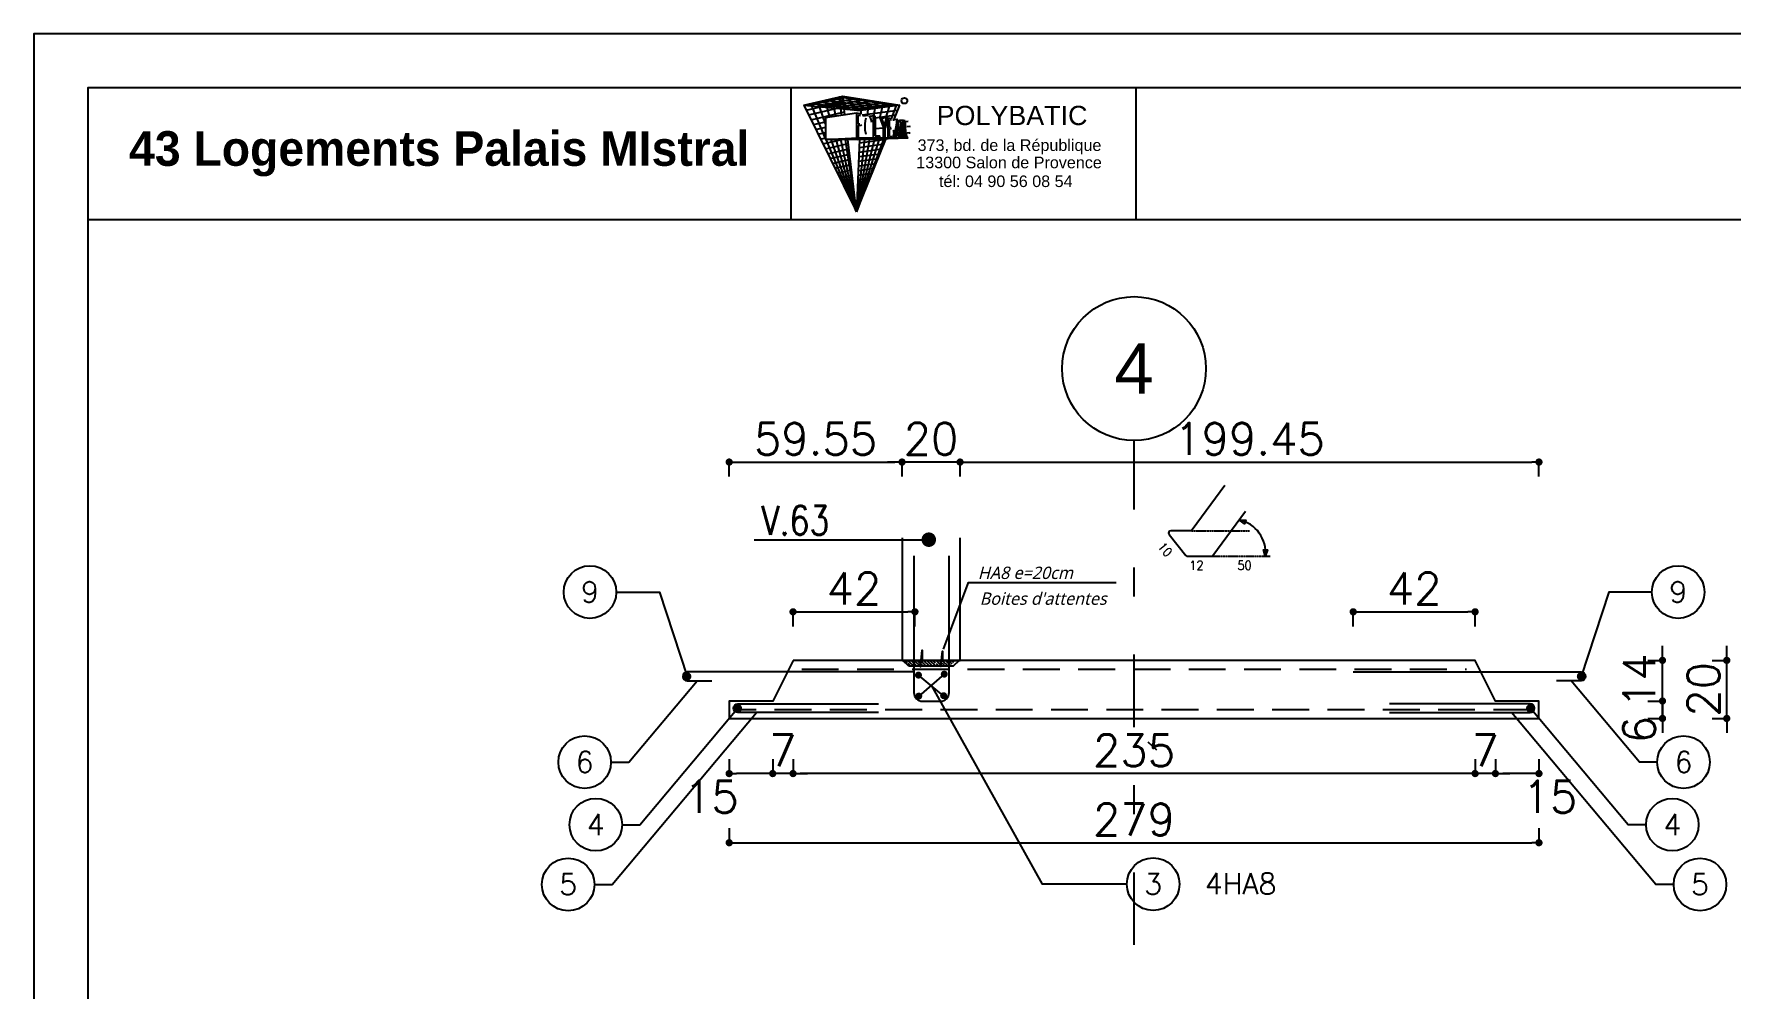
# Model space of a CAD drawing. Header units: millimetres. Extents: x -21776 to 63757, y -7870 to 8483.
# Drawn here: x -4840 to -4256, y -4850 to -4522 of the extents above; entities that cross this region are included whole.
import ezdxf
from ezdxf.enums import TextEntityAlignment as Align

# ---------------------------------------------------------------- set-up
doc = ezdxf.new("R2010")
doc.units = ezdxf.units.MM
doc.header["$PDMODE"] = 34
for name, pattern in [('CACHEX2', [19.05, 12.7, -6.35]), ('CONTINUE', [0]), ('GrFeatureAxis', [0.85, 0.25, -0.2, 0.1, -0.2, 0.1]), ('HIDDEN2', [0.1875, 0.125, -0.0625])]:
    doc.linetypes.add(name, pattern=pattern)
for name, color, linetype in [('COTATION', 1, 'Continuous'), ('GO-CARTOUCHE', 7, 'Continuous'), ('GO-COTATION', 1, 'Continuous'), ('GO-FER-HA', 140, 'Continuous'), ('GO-TEXTE', 9, 'Continuous'), ('GO-TEXTE-ACIER', 3, 'Continuous'), ('GO-TEXTE-FER', 3, 'Continuous'), ('Grid', 7, 'Continuous'), ('K_FOT_M_Building_V.46', 7, 'Continuous'), ('préfa v', 2, 'Continuous'), ('STR_TS_TXT', 7, 'Continuous'), ('STR_VOI-POT', 6, 'Continuous'), ('TEXTE-ACIER', 3, 'Continuous')]:
    doc.layers.add(name, color=color, linetype=linetype)
doc.styles.add('GrGrid', font='ARIAL.TTF', dxfattribs={"height": 0.17})
doc.styles.add('Lucida', font='')
doc.styles.get("Standard").update_dxf_attribs({"font": 'romans.shx'})
doc.styles.add('TEXTE', font='romans.shx')
doc.styles.add('TEXTE TS', font='romans.shx', dxfattribs={"width": 0.7, "oblique": 15})
doc.styles.add('TEXTEBA', font='ARIAL.TTF')
doc.styles.get('Lucida').set_extended_font_data('Lucida Sans', italic=True)
doc.dimstyles.new('COUPE-20', dxfattribs={"dimscale": 0.5, "dimtxt": 22, "dimasz": 5, "dimexe": 0.05, "dimexo": 0, "dimgap": 5, "dimtad": 1, "dimdsep": 46, "dimtxsty": 'Standard', "dimblk1": 'DOT', "dimblk2": 'DOT', "dimsah": 1, "dimcen": 0, "dimdle": 150, "dimclrd": 1, "dimclre": 1, "dimclrt": 7, "dimadec": 0, "dimazin": 0, "dimtfac": 1, "dimtix": 1, "dimtmove": 2, "dimatfit": 3, "dimldrblk": 'DOT', "dimfxl": 0, "dimtvp": 1, "dimtolj": 1, "dimtzin": 0, "dimarcsym": 0})

# ---------------------------------------------------------------- blocks, each defined once
blk = doc.blocks.new('_DOT')
at = {"color": 0, "linetype": 'ByBlock'}
blk.add_line((-0.5, 0), (-1, 0), dxfattribs=at)
at = {"color": 0, "linetype": 'ByBlock', "const_width": 0.5}
blk.add_lwpolyline([(-0.25, 0, 1), (0.25, 0, 1)], format="xyb", close=True, dxfattribs=at)
blk = doc.blocks.new('*D1212')
at = {"layer": 'DEFPOINTS', "color": 0}
for p in [(-4321.75, -4751.26), (-4279.19, -4751.26), (-4321.75, -4757.26)]:
    blk.add_point(p, dxfattribs=at)
at = {"layer": 'préfa v', "color": 1, "lineweight": -2}
for p, q in [((-4279.19, -4748.76), (-4279.19, -4746.26)), ((-4284.19, -4751.26), (-4279.16, -4751.26)), ((-4279.19, -4757.26), (-4279.19, -4751.26)), ((-4284.19, -4757.26), (-4279.16, -4757.26)), ((-4279.19, -4759.76), (-4279.19, -4762.26))]:
    blk.add_line(p, q, dxfattribs=at)
at = {"layer": 'préfa v', "color": 1, "lineweight": -2, "xscale": 2.5, "yscale": 2.5, "zscale": 2.5}
for p, rotation in [((-4279.19, -4751.26), 270), ((-4279.19, -4757.26), 90)]:
    blk.add_blockref('_DOT', p, dxfattribs=dict(at, rotation=rotation))
at = {"layer": 'préfa v', "color": 7, "insert": (-4287.19, -4761.11), "char_height": 11, "attachment_point": 5, "rotation": 90}
blk.add_mtext('\\A1;6', dxfattribs=at)
blk = doc.blocks.new('*D1213')
at = {"layer": 'DEFPOINTS', "color": 0}
for p in [(-4343.75, -4737.26), (-4279.19, -4737.26), (-4321.75, -4751.26)]:
    blk.add_point(p, dxfattribs=at)
at = {"layer": 'préfa v', "color": 1, "lineweight": -2}
for p, q in [((-4279.19, -4734.76), (-4279.19, -4732.26)), ((-4284.19, -4737.26), (-4279.16, -4737.26)), ((-4279.19, -4751.26), (-4279.19, -4737.26)), ((-4284.19, -4751.26), (-4279.16, -4751.26)), ((-4279.19, -4753.76), (-4279.19, -4756.26))]:
    blk.add_line(p, q, dxfattribs=at)
at = {"layer": 'préfa v', "color": 1, "lineweight": -2, "xscale": 2.5, "yscale": 2.5, "zscale": 2.5}
for p, rotation in [((-4279.19, -4737.26), 270), ((-4279.19, -4751.26), 90)]:
    blk.add_blockref('_DOT', p, dxfattribs=dict(at, rotation=rotation))
at = {"layer": 'préfa v', "color": 7, "insert": (-4287.19, -4744.26), "char_height": 11, "attachment_point": 5, "rotation": 90}
blk.add_mtext('\\A1;14', dxfattribs=at)
blk = doc.blocks.new('*D1214')
at = {"layer": 'DEFPOINTS', "color": 0}
for p in [(-4336.75, -4751.26), (-4321.75, -4757.26), (-4336.75, -4776.24)]:
    blk.add_point(p, dxfattribs=at)
at = {"layer": 'préfa v', "color": 1, "lineweight": -2}
for p, q in [((-4336.75, -4771.24), (-4336.75, -4776.27)), ((-4321.75, -4771.24), (-4321.75, -4776.27)), ((-4324.25, -4776.24), (-4334.25, -4776.24))]:
    blk.add_line(p, q, dxfattribs=at)
at = {"layer": 'préfa v', "color": 1, "lineweight": -2, "xscale": 2.5, "yscale": 2.5, "zscale": 2.5, "rotation": 180}
blk.add_blockref('_DOT', (-4336.75, -4776.24), dxfattribs=at)
at = {"layer": 'préfa v', "color": 1, "lineweight": -2, "xscale": 2.5, "yscale": 2.5, "zscale": 2.5}
blk.add_blockref('_DOT', (-4321.75, -4776.24), dxfattribs=at)
at = {"layer": 'préfa v', "color": 7, "insert": (-4317.97, -4784.24), "char_height": 11, "attachment_point": 5}
blk.add_mtext('\\A1;15', dxfattribs=at)
blk = doc.blocks.new('*D1215')
at = {"layer": 'DEFPOINTS', "color": 0}
for p in [(-4343.75, -4737.26), (-4336.75, -4751.26), (-4343.75, -4776.24)]:
    blk.add_point(p, dxfattribs=at)
at = {"layer": 'préfa v', "color": 1, "lineweight": -2}
for p, q in [((-4343.75, -4771.24), (-4343.75, -4776.27)), ((-4336.75, -4771.24), (-4336.75, -4776.27)), ((-4346.25, -4776.24), (-4348.75, -4776.24)), ((-4336.75, -4776.24), (-4343.75, -4776.24)), ((-4334.25, -4776.24), (-4331.75, -4776.24))]:
    blk.add_line(p, q, dxfattribs=at)
at = {"layer": 'préfa v', "color": 1, "lineweight": -2, "xscale": 2.5, "yscale": 2.5, "zscale": 2.5}
blk.add_blockref('_DOT', (-4343.75, -4776.24), dxfattribs=at)
at = {"layer": 'préfa v', "color": 1, "lineweight": -2, "xscale": 2.5, "yscale": 2.5, "zscale": 2.5, "rotation": 180}
blk.add_blockref('_DOT', (-4336.75, -4776.24), dxfattribs=at)
at = {"layer": 'préfa v', "color": 7, "insert": (-4340.25, -4768.24), "char_height": 11, "attachment_point": 5}
blk.add_mtext('\\A1;7', dxfattribs=at)
blk = doc.blocks.new('*D1216')
at = {"layer": 'DEFPOINTS', "color": 0}
for p in [(-4578.75, -4737.26), (-4343.75, -4737.26), (-4578.75, -4776.24)]:
    blk.add_point(p, dxfattribs=at)
at = {"layer": 'préfa v', "color": 1, "lineweight": -2}
for p, q in [((-4578.75, -4771.24), (-4578.75, -4776.27)), ((-4343.75, -4771.24), (-4343.75, -4776.27)), ((-4346.25, -4776.24), (-4576.25, -4776.24))]:
    blk.add_line(p, q, dxfattribs=at)
at = {"layer": 'préfa v', "color": 1, "lineweight": -2, "xscale": 2.5, "yscale": 2.5, "zscale": 2.5, "rotation": 180}
blk.add_blockref('_DOT', (-4578.75, -4776.24), dxfattribs=at)
at = {"layer": 'préfa v', "color": 1, "lineweight": -2, "xscale": 2.5, "yscale": 2.5, "zscale": 2.5}
blk.add_blockref('_DOT', (-4343.75, -4776.24), dxfattribs=at)
at = {"layer": 'préfa v', "color": 7, "insert": (-4461.25, -4768.24), "char_height": 11, "attachment_point": 5}
blk.add_mtext('\\A1;235', dxfattribs=at)
blk = doc.blocks.new('*D1217')
at = {"layer": 'DEFPOINTS', "color": 0}
for p in [(-4578.75, -4737.26), (-4585.75, -4751.26), (-4585.75, -4776.24)]:
    blk.add_point(p, dxfattribs=at)
at = {"layer": 'préfa v', "color": 1, "lineweight": -2}
for p, q in [((-4585.75, -4771.24), (-4585.75, -4776.27)), ((-4578.75, -4771.24), (-4578.75, -4776.27)), ((-4588.25, -4776.24), (-4590.75, -4776.24)), ((-4578.75, -4776.24), (-4585.75, -4776.24)), ((-4576.25, -4776.24), (-4573.75, -4776.24))]:
    blk.add_line(p, q, dxfattribs=at)
at = {"layer": 'préfa v', "color": 1, "lineweight": -2, "xscale": 2.5, "yscale": 2.5, "zscale": 2.5}
blk.add_blockref('_DOT', (-4585.75, -4776.24), dxfattribs=at)
at = {"layer": 'préfa v', "color": 1, "lineweight": -2, "xscale": 2.5, "yscale": 2.5, "zscale": 2.5, "rotation": 180}
blk.add_blockref('_DOT', (-4578.75, -4776.24), dxfattribs=at)
at = {"layer": 'préfa v', "color": 7, "insert": (-4582.25, -4768.24), "char_height": 11, "attachment_point": 5}
blk.add_mtext('\\A1;7', dxfattribs=at)
blk = doc.blocks.new('*D1218')
at = {"layer": 'DEFPOINTS', "color": 0}
for p in [(-4600.75, -4751.26), (-4585.75, -4751.26), (-4600.75, -4776.24)]:
    blk.add_point(p, dxfattribs=at)
at = {"layer": 'préfa v', "color": 1, "lineweight": -2}
for p, q in [((-4600.75, -4771.24), (-4600.75, -4776.27)), ((-4585.75, -4771.24), (-4585.75, -4776.27)), ((-4588.25, -4776.24), (-4598.25, -4776.24))]:
    blk.add_line(p, q, dxfattribs=at)
at = {"layer": 'préfa v', "color": 1, "lineweight": -2, "xscale": 2.5, "yscale": 2.5, "zscale": 2.5, "rotation": 180}
blk.add_blockref('_DOT', (-4600.75, -4776.24), dxfattribs=at)
at = {"layer": 'préfa v', "color": 1, "lineweight": -2, "xscale": 2.5, "yscale": 2.5, "zscale": 2.5}
blk.add_blockref('_DOT', (-4585.75, -4776.24), dxfattribs=at)
at = {"layer": 'préfa v', "color": 7, "insert": (-4606.87, -4784.24), "char_height": 11, "attachment_point": 5}
blk.add_mtext('\\A1;15', dxfattribs=at)
blk = doc.blocks.new('*D1219')
at = {"layer": 'DEFPOINTS', "color": 0}
for p in [(-4600.75, -4757.26), (-4321.75, -4757.26), (-4321.75, -4800.06)]:
    blk.add_point(p, dxfattribs=at)
at = {"layer": 'préfa v', "color": 1, "lineweight": -2}
for p, q in [((-4600.75, -4795.06), (-4600.75, -4800.08)), ((-4598.25, -4800.06), (-4324.25, -4800.06)), ((-4321.75, -4795.06), (-4321.75, -4800.08))]:
    blk.add_line(p, q, dxfattribs=at)
at = {"layer": 'préfa v', "color": 1, "lineweight": -2, "xscale": 2.5, "yscale": 2.5, "zscale": 2.5, "rotation": 180}
blk.add_blockref('_DOT', (-4600.75, -4800.06), dxfattribs=at)
at = {"layer": 'préfa v', "color": 1, "lineweight": -2, "xscale": 2.5, "yscale": 2.5, "zscale": 2.5}
blk.add_blockref('_DOT', (-4321.75, -4800.06), dxfattribs=at)
at = {"layer": 'préfa v', "color": 7, "insert": (-4461.25, -4792.06), "char_height": 11, "attachment_point": 5}
blk.add_mtext('\\A1;279', dxfattribs=at)
blk = doc.blocks.new('*D1205')
at = {"layer": 'DEFPOINTS', "color": 0}
for p in [(-4343.75, -4737.26), (-4257.05, -4737.26), (-4321.75, -4757.26)]:
    blk.add_point(p, dxfattribs=at)
at = {"layer": 'STR_VOI-POT', "color": 1, "lineweight": -2}
for p, q in [((-4257.05, -4734.76), (-4257.05, -4732.26)), ((-4262.05, -4737.26), (-4257.03, -4737.26)), ((-4257.05, -4757.26), (-4257.05, -4737.26)), ((-4262.05, -4757.26), (-4257.03, -4757.26)), ((-4257.05, -4759.76), (-4257.05, -4762.26))]:
    blk.add_line(p, q, dxfattribs=at)
at = {"layer": 'STR_VOI-POT', "color": 1, "lineweight": -2, "xscale": 2.5, "yscale": 2.5, "zscale": 2.5}
for p, rotation in [((-4257.05, -4737.26), 270), ((-4257.05, -4757.26), 90)]:
    blk.add_blockref('_DOT', p, dxfattribs=dict(at, rotation=rotation))
at = {"layer": 'STR_VOI-POT', "color": 7, "insert": (-4265.05, -4747.26), "char_height": 11, "attachment_point": 5, "rotation": 90}
blk.add_mtext('\\A1;20', dxfattribs=at)
blk = doc.blocks.new('staboxdetail')
at = {"layer": 'GO-TEXTE-FER'}
blk.add_lwpolyline([(-8.57, 15.58), (-19.76, 0.33, -0.238859), (-20.41, 0), (-27.16, 0, 0.630281), (-27.79, -1.3), (-21.96, -8.52, 0.226783), (-21.34, -8.82), (-13.3, -8.82, 0.238859), (-12.65, -8.49), (-1.46, 6.77)], format="xyb", dxfattribs=at)
at = {"layer": 'GO-TEXTE-FER', "color": 1, "flags": 128}
for points in [[(-3.64, 3.75), (-1.35, 3.64), (-1.75, 2.31), (-3.64, 3.75)], [(5.34, -8.85), (4.78, -6.62), (6.18, -6.63), (5.34, -8.85)]]:
    blk.add_lwpolyline(points, dxfattribs=at)
at = {"layer": 'GO-TEXTE-FER', "color": 1}
blk.add_arc((-6, -7.43), 11.43, 352.85098, 78.09196, dxfattribs=at)
at = {"layer": 'TEXTE-ACIER', "color": 1, "linetype": 'HIDDEN2', "ltscale": 0.025}
for p, q in [((-20, 0), (0, 0)), ((-12.89, -8.82), (7.11, -8.82))]:
    blk.add_line(p, q, dxfattribs=at)
at = {"layer": 'GO-TEXTE-FER', "color": 1, "style": 'TEXTE', "width": 0.9}
blk.add_text('10', height=3.15, rotation=309.81851, dxfattribs=at).set_placement((-31.88, -5.6))
for s, p in [('12', (-20.75, -13.49)), ('50', (-4.19, -13.49))]:
    blk.add_text(s, height=3.15, dxfattribs=at).set_placement(p)
blk = doc.blocks.new('*D1208')
at = {"layer": 'DEFPOINTS', "color": 0}
for p in [(-4343.75, -4720.54), (-4385.75, -4741.26), (-4343.75, -4737.26)]:
    blk.add_point(p, dxfattribs=at)
at = {"layer": 'STR_VOI-POT', "color": 1, "lineweight": -2}
for p, q in [((-4385.75, -4725.54), (-4385.75, -4720.51)), ((-4383.25, -4720.54), (-4346.25, -4720.54)), ((-4343.75, -4725.54), (-4343.75, -4720.51))]:
    blk.add_line(p, q, dxfattribs=at)
at = {"layer": 'STR_VOI-POT', "color": 1, "lineweight": -2, "xscale": 2.5, "yscale": 2.5, "zscale": 2.5, "rotation": 180}
blk.add_blockref('_DOT', (-4385.75, -4720.54), dxfattribs=at)
at = {"layer": 'STR_VOI-POT', "color": 1, "lineweight": -2, "xscale": 2.5, "yscale": 2.5, "zscale": 2.5}
blk.add_blockref('_DOT', (-4343.75, -4720.54), dxfattribs=at)
at = {"layer": 'STR_VOI-POT', "color": 7, "insert": (-4364.75, -4712.54), "char_height": 11, "attachment_point": 5}
blk.add_mtext('\\A1;42', dxfattribs=at)
blk = doc.blocks.new('*D1209')
at = {"layer": 'DEFPOINTS', "color": 0}
for p in [(-4536.75, -4720.54), (-4578.75, -4737.26), (-4536.75, -4741.26)]:
    blk.add_point(p, dxfattribs=at)
at = {"layer": 'STR_VOI-POT', "color": 1, "lineweight": -2}
for p, q in [((-4578.75, -4725.54), (-4578.75, -4720.52)), ((-4576.25, -4720.54), (-4539.25, -4720.54)), ((-4536.75, -4725.54), (-4536.75, -4720.52))]:
    blk.add_line(p, q, dxfattribs=at)
at = {"layer": 'STR_VOI-POT', "color": 1, "lineweight": -2, "xscale": 2.5, "yscale": 2.5, "zscale": 2.5, "rotation": 180}
blk.add_blockref('_DOT', (-4578.75, -4720.54), dxfattribs=at)
at = {"layer": 'STR_VOI-POT', "color": 1, "lineweight": -2, "xscale": 2.5, "yscale": 2.5, "zscale": 2.5}
blk.add_blockref('_DOT', (-4536.75, -4720.54), dxfattribs=at)
at = {"layer": 'STR_VOI-POT', "color": 7, "insert": (-4557.75, -4712.54), "char_height": 11, "attachment_point": 5}
blk.add_mtext('\\A1;42', dxfattribs=at)
blk = doc.blocks.new('*D1235')
at = {"layer": 'DEFPOINTS', "color": 0}
for p in [(-4541.2, -4668.97), (-4541.2, -4695.04), (-4521.2, -4695.04)]:
    blk.add_point(p, dxfattribs=at)
at = {"layer": 'préfa v', "color": 1, "lineweight": -2}
for p, q in [((-4543.7, -4668.97), (-4546.2, -4668.97)), ((-4541.2, -4673.97), (-4541.2, -4668.94)), ((-4521.2, -4668.97), (-4541.2, -4668.97)), ((-4521.2, -4673.97), (-4521.2, -4668.94)), ((-4518.7, -4668.97), (-4516.2, -4668.97))]:
    blk.add_line(p, q, dxfattribs=at)
at = {"layer": 'préfa v', "color": 1, "lineweight": -2, "xscale": 2.5, "yscale": 2.5, "zscale": 2.5}
blk.add_blockref('_DOT', (-4541.2, -4668.97), dxfattribs=at)
at = {"layer": 'préfa v', "color": 1, "lineweight": -2, "xscale": 2.5, "yscale": 2.5, "zscale": 2.5, "rotation": 180}
blk.add_blockref('_DOT', (-4521.2, -4668.97), dxfattribs=at)
at = {"layer": 'préfa v', "color": 7, "insert": (-4531.2, -4660.97), "char_height": 11, "attachment_point": 5}
blk.add_mtext('\\A1;20', dxfattribs=at)
blk = doc.blocks.new('*D2069')
at = {"layer": 'DEFPOINTS', "color": 0}
for p in [(-4541.2, -4668.97), (-4541.2, -4695.04), (-4600.75, -4751.26)]:
    blk.add_point(p, dxfattribs=at)
at = {"layer": 'K_FOT_M_Building_V.46', "color": 1, "lineweight": -2}
for p, q in [((-4600.75, -4673.97), (-4600.75, -4668.94)), ((-4598.25, -4668.97), (-4543.7, -4668.97)), ((-4541.2, -4673.97), (-4541.2, -4668.94))]:
    blk.add_line(p, q, dxfattribs=at)
at = {"layer": 'K_FOT_M_Building_V.46', "color": 1, "lineweight": -2, "xscale": 2.5, "yscale": 2.5, "zscale": 2.5, "rotation": 180}
blk.add_blockref('_DOT', (-4600.75, -4668.97), dxfattribs=at)
at = {"layer": 'K_FOT_M_Building_V.46', "color": 1, "lineweight": -2, "xscale": 2.5, "yscale": 2.5, "zscale": 2.5}
blk.add_blockref('_DOT', (-4541.2, -4668.97), dxfattribs=at)
at = {"layer": 'K_FOT_M_Building_V.46', "color": 7, "insert": (-4570.97, -4660.97), "char_height": 11, "attachment_point": 5}
blk.add_mtext('\\A1;59.55', dxfattribs=at)
blk = doc.blocks.new('*D2070')
at = {"layer": 'DEFPOINTS', "color": 0}
for p in [(-4321.75, -4668.97), (-4521.2, -4695.04), (-4321.75, -4751.26)]:
    blk.add_point(p, dxfattribs=at)
at = {"layer": 'K_FOT_M_Building_V.46', "color": 1, "lineweight": -2}
for p, q in [((-4521.2, -4673.97), (-4521.2, -4668.94)), ((-4518.7, -4668.97), (-4324.25, -4668.97)), ((-4321.75, -4673.97), (-4321.75, -4668.94))]:
    blk.add_line(p, q, dxfattribs=at)
at = {"layer": 'K_FOT_M_Building_V.46', "color": 1, "lineweight": -2, "xscale": 2.5, "yscale": 2.5, "zscale": 2.5, "rotation": 180}
blk.add_blockref('_DOT', (-4521.2, -4668.97), dxfattribs=at)
at = {"layer": 'K_FOT_M_Building_V.46', "color": 1, "lineweight": -2, "xscale": 2.5, "yscale": 2.5, "zscale": 2.5}
blk.add_blockref('_DOT', (-4321.75, -4668.97), dxfattribs=at)
at = {"layer": 'K_FOT_M_Building_V.46', "color": 7, "insert": (-4421.47, -4660.97), "char_height": 11, "attachment_point": 5}
blk.add_mtext('\\A1;199.45', dxfattribs=at)

msp = doc.modelspace()

# ---------------------------------------------------------------- hatches: boundary and pattern name
at = {"layer": 'GO-FER-HA'}
h = msp.add_hatch(dxfattribs=at)
h.set_pattern_fill('ANSI31', color=9, scale=6.075, angle=-540, style=0)
h.set_pattern_definition([(315, (-59523.8538, 391157.4776), (-0.536959212, -0.536959212), [])])
h.paths.add_polyline_path([(-4522.64301, -4737.26035), (-4524.66801, -4739.28535), (-4526.29386, -4739.28535), (-4526.29386, -4737.26035)])
h.paths.add_polyline_path([(-4526.29386, -4737.26035), (-4526.29386, -4739.28535), (-4529.44677, -4739.28535), (-4529.2466, -4737.26035)])
h.paths.add_polyline_path([(-4529.78062, -4737.26035), (-4529.46376, -4739.28535), (-4539.22617, -4739.28535), (-4539.01651, -4737.26035)])
h.paths.add_polyline_path([(-4539.30539, -4738.82298), (-4540.86801, -4737.26035), (-4539.44464, -4737.26035)])

# ---------------------------------------------------------------- linework, layer by layer
at = {"layer": 'COTATION'}
for p, q in [((-4526.64203, -4742.00507), (-4535.43362, -4749.56125)), ((-4526.86746, -4749.42022), (-4535.54634, -4742.34338))]:
    msp.add_line(p, q, dxfattribs=at)
at = {"layer": 'COTATION', "const_width": 2.5}
msp.add_lwpolyline([(-4533.22022, -4695.70092, 1), (-4530.72022, -4695.70092, 1)], format="xyb", close=True, dxfattribs=at)
at = {"layer": 'COTATION'}
for points in [[(-4592.12595, -4695.70092), (-4531.97022, -4695.70092)], [(-4641.49202, -4772.2945), (-4635.34992, -4772.2945), (-4611.80032, -4744.26035)], [(-4463.7389, -4814.30872), (-4492.84775, -4814.30872), (-4531.03783, -4745.78316)], [(-4281.00669, -4772.2945), (-4287.14879, -4772.2945), (-4310.6984, -4744.26035)], [(-4637.6512, -4793.84992), (-4631.5091, -4793.84992), (-4597.49177, -4753.35469)], [(-4284.84751, -4793.84992), (-4290.98962, -4793.84992), (-4325.00695, -4753.35469)], [(-4647.17942, -4814.42617), (-4641.03732, -4814.42617), (-4591.33608, -4755.26035)], [(-4275.31929, -4814.42617), (-4281.4614, -4814.42617), (-4331.16264, -4755.26035)]]:
    msp.add_lwpolyline(points, dxfattribs=at)
at = {"layer": 'GO-CARTOUCHE', "color": 9, "linetype": 'CONTINUE'}
for p, q in [((-4575.0036, -4546.06632), (-4561.61043, -4542.95163)), ((-4573.4942, -4546.21007), (-4560.10126, -4543.19118)), ((-4561.91708, -4549.59463), (-4562.86867, -4543.24425)), ((-4562.86867, -4543.24425), (-4543.20842, -4546.23663)), ((-4560.85034, -4549.43776), (-4561.61043, -4542.95163)), ((-4561.61043, -4542.95163), (-4541.98789, -4546.06632)), ((-4575.0036, -4546.06632), (-4555.38106, -4547.93514)), ((-4575.0036, -4546.06632), (-4556.9384, -4582.81966)), ((-4574.18253, -4547.73678), (-4561.39807, -4544.76382)), ((-4573.36146, -4549.40723), (-4561.1857, -4546.576)), ((-4567.52834, -4557.54868), (-4572.57661, -4545.50191)), ((-4572.57661, -4545.50191), (-4552.94653, -4547.59543)), ((-4572.54038, -4551.07769), (-4560.97334, -4548.38819)), ((-4570.4754, -4546.49758), (-4557.08292, -4543.67029)), ((-4567.52834, -4552.45382), (-4570.14963, -4544.93749)), ((-4570.14963, -4544.93749), (-4550.512, -4547.25573)), ((-4567.72264, -4544.37308), (-4548.07747, -4546.91603)), ((-4566.08603, -4550.20771), (-4567.72264, -4544.37308)), ((-4556.9384, -4548.86247), (-4567.52834, -4550.41982)), ((-4567.45659, -4546.78508), (-4554.06457, -4544.14939)), ((-4563.99081, -4549.89959), (-4565.29566, -4543.80866)), ((-4565.29566, -4543.80866), (-4545.64295, -4546.57633)), ((-4564.43779, -4547.07259), (-4551.04622, -4544.62849)), ((-4561.41899, -4547.36009), (-4548.02788, -4545.10759)), ((-4558.40019, -4547.6476), (-4545.00953, -4545.5867)), ((-4555.19518, -4549.13501), (-4556.9384, -4548.86247)), ((-4556.9384, -4548.86247), (-4556.9384, -4557.87744)), ((-4556.89079, -4547.79135), (-4543.50036, -4545.82625)), ((-4555.38106, -4547.93514), (-4555.43296, -4549.09783)), ((-4541.98789, -4546.06632), (-4555.38106, -4547.93514)), ((-4554.94642, -4549.45027), (-4542.66741, -4547.73681)), ((-4552.94653, -4547.59543), (-4553.16935, -4549.56159)), ((-4550.512, -4547.25573), (-4551.05253, -4549.78268)), ((-4548.07747, -4546.91603), (-4548.8692, -4550.12402)), ((-4545.64295, -4546.57633), (-4546.87067, -4550.51568)), ((-4543.20842, -4546.23663), (-4544.90028, -4550.74453)), ((-4544.07363, -4551.19376), (-4541.98789, -4546.06632)), ((-4571.71931, -4552.74815), (-4567.52834, -4551.77376)), ((-4570.89824, -4554.4186), (-4567.52834, -4553.63518)), ((-4567.52834, -4550.41982), (-4567.52834, -4557.89507)), ((-4556.31546, -4552.49082), (-4556.31546, -4549.59037)), ((-4555.52326, -4549.71422), (-4556.31546, -4549.59037)), ((-4556.31546, -4552.49082), (-4555.68829, -4552.53948)), ((-4555.46358, -4553.18173), (-4556.31546, -4553.11563)), ((-4556.31546, -4553.11563), (-4556.31546, -4557.27213)), ((-4555.14951, -4552.87272), (-4555.46358, -4553.18173)), ((-4554.74715, -4549.79362), (-4552.78081, -4549.50762)), ((-4554.03158, -4552.46537), (-4554.07006, -4553.31857)), ((-4554.07006, -4553.31857), (-4554.01046, -4554.61005)), ((-4553.89309, -4551.41547), (-4554.03158, -4552.46537)), ((-4554.01046, -4554.61005), (-4553.72266, -4556.07624)), ((-4553.66587, -4550.57838), (-4553.89309, -4551.41547)), ((-4552.02665, -4550.28162), (-4552.38916, -4549.69815)), ((-4551.08278, -4549.77795), (-4552.23436, -4549.9473)), ((-4551.78225, -4550.98011), (-4552.02665, -4550.28162)), ((-4551.59483, -4551.98885), (-4551.78225, -4550.98011)), ((-4551.08278, -4557.27213), (-4551.08278, -4549.7711)), ((-4550.45985, -4549.87534), (-4551.08278, -4549.77795)), ((-4550.45985, -4556.6492), (-4550.45985, -4549.87534)), ((-4550.45985, -4550.39212), (-4548.89882, -4550.17735)), ((-4550.45985, -4550.39212), (-4550.45936, -4556.6492)), ((-4550.45936, -4554.11475), (-4547.62923, -4553.86628)), ((-4548.9199, -4550.1161), (-4547.62923, -4553.86628)), ((-4548.36289, -4550.20318), (-4548.9199, -4550.1161)), ((-4548.89882, -4550.17735), (-4547.62923, -4553.86628)), ((-4548.68694, -4550.15252), (-4543.34693, -4549.40729)), ((-4548.36289, -4550.20318), (-4547.33486, -4553.19023)), ((-4546.60962, -4550.47729), (-4548.18864, -4550.7095)), ((-4547.62923, -4557.27213), (-4547.62923, -4553.86628)), ((-4546.60962, -4550.47729), (-4547.33486, -4553.19023)), ((-4546.11447, -4550.5547), (-4547.00629, -4553.8908)), ((-4547.00629, -4557.2645), (-4547.00298, -4553.8784)), ((-4547.00629, -4557.27213), (-4547.00629, -4553.8908)), ((-4547.00298, -4553.8784), (-4546.13281, -4550.62331)), ((-4546.11447, -4550.5547), (-4546.60962, -4550.47729)), ((-4546.13281, -4550.62331), (-4545.9473, -4550.59553)), ((-4545.9473, -4550.58084), (-4546.12858, -4550.6075)), ((-4545.9473, -4557.27213), (-4545.9473, -4550.58084)), ((-4544.74082, -4550.76946), (-4545.9473, -4550.58084)), ((-4544.80817, -4551.20028), (-4545.51124, -4551.09036)), ((-4545.51124, -4553.71445), (-4545.51124, -4551.09036)), ((-4545.51124, -4553.71445), (-4544.94304, -4553.75853)), ((-4545.51124, -4554.15182), (-4544.97677, -4554.19328)), ((-4545.51124, -4556.83608), (-4545.51124, -4554.15182)), ((-4544.32705, -4551.11973), (-4544.02645, -4551.07778)), ((-4543.01894, -4551.03866), (-4544.27534, -4551.22343)), ((-4544.24984, -4554.53315), (-4544.17006, -4554.78554)), ((-4544.17006, -4554.78554), (-4544.09136, -4555.26651)), ((-4543.46777, -4554.77865), (-4543.49401, -4554.99731)), ((-4543.45052, -4554.63487), (-4543.46777, -4554.77865)), ((-4543.4365, -4554.51805), (-4543.45052, -4554.63487)), ((-4543.40406, -4554.24772), (-4543.4365, -4554.51805)), ((-4543.33683, -4553.68759), (-4543.40406, -4554.24772)), ((-4543.26319, -4553.07391), (-4543.33683, -4553.68759)), ((-4543.01894, -4551.03866), (-4543.26319, -4553.07391)), ((-4543.02896, -4554.78177), (-4542.86559, -4553.42042)), ((-4543.02896, -4554.78177), (-4542.69783, -4554.80746)), ((-4542.70855, -4551.08719), (-4543.01894, -4551.03866)), ((-4542.86559, -4553.42042), (-4542.69783, -4554.80746)), ((-4542.70855, -4551.08719), (-4541.96121, -4557.2662)), ((-4542.68158, -4551.31018), (-4541.96049, -4551.20414)), ((-4542.6314, -4551.72505), (-4541.96049, -4551.64549)), ((-4542.61993, -4551.81992), (-4541.55559, -4551.7088)), ((-4541.96049, -4551.20414), (-4541.96049, -4551.64549)), ((-4540.71462, -4551.39892), (-4541.96049, -4551.20414)), ((-4541.96049, -4551.64549), (-4541.55559, -4551.7088)), ((-4541.55559, -4557.2662), (-4541.55559, -4551.7088)), ((-4541.11953, -4551.77697), (-4540.71462, -4551.84027)), ((-4541.11953, -4557.2662), (-4541.11953, -4551.77697)), ((-4541.11953, -4551.8757), (-4540.71462, -4551.84027)), ((-4540.71462, -4551.84027), (-4540.71462, -4551.39892)), ((-4540.55625, -4551.42368), (-4540.71462, -4551.47452)), ((-4540.55625, -4551.42368), (-4540.55625, -4557.26789)), ((-4540.1202, -4551.49185), (-4540.55625, -4551.42368)), ((-4540.1202, -4551.49185), (-4540.1202, -4557.27213)), ((-4540.1202, -4551.69655), (-4539.13237, -4551.60465)), ((-4539.97836, -4554.47383), (-4539.95368, -4555.0936)), ((-4538.76229, -4553.43977), (-4539.49686, -4553.5081)), ((-4538.31602, -4553.50954), (-4538.76229, -4553.43977)), ((-4570.07717, -4556.08906), (-4567.52834, -4555.49657)), ((-4569.2561, -4557.75951), (-4567.52834, -4557.35793)), ((-4568.43503, -4559.42997), (-4561.83047, -4557.89507)), ((-4567.61396, -4561.10042), (-4559.69915, -4559.26129)), ((-4567.52834, -4557.89507), (-4556.31546, -4557.27213)), ((-4556.43355, -4557.8766), (-4567.52834, -4557.89507)), ((-4556.9384, -4582.81966), (-4567.38319, -4557.89507)), ((-4556.9384, -4582.81966), (-4565.63073, -4557.89507)), ((-4556.9384, -4582.81966), (-4563.92973, -4557.89507)), ((-4556.9384, -4582.81966), (-4562.27795, -4557.89507)), ((-4556.9384, -4582.81966), (-4560.67328, -4557.89507)), ((-4556.9384, -4582.81966), (-4559.85925, -4557.89507)), ((-4556.9384, -4582.81966), (-4546.65424, -4557.53777)), ((-4547.46037, -4557.56578), (-4556.9384, -4582.81966)), ((-4549.08547, -4557.62224), (-4556.9384, -4582.81966)), ((-4550.73387, -4557.67951), (-4556.9384, -4582.81966)), ((-4552.40607, -4557.73761), (-4556.9384, -4582.81966)), ((-4554.10259, -4557.79655), (-4556.9384, -4582.81966)), ((-4555.82397, -4557.85635), (-4556.9384, -4582.81966)), ((-4556.43355, -4557.8766), (-4553.3017, -4557.762)), ((-4556.31546, -4557.27213), (-4548.80915, -4557.27213)), ((-4555.94736, -4560.62047), (-4547.42405, -4559.43021)), ((-4555.87658, -4559.0348), (-4546.74453, -4557.75972)), ((-4553.3017, -4557.762), (-4552.74085, -4557.74148)), ((-4552.69784, -4557.7399), (-4545.95323, -4557.49311)), ((-4551.08604, -4557.27305), (-4545.93909, -4557.27213)), ((-4550.45985, -4556.6492), (-4548.80915, -4556.6492)), ((-4550.45936, -4556.6492), (-4548.80915, -4556.65427)), ((-4548.80915, -4557.27213), (-4548.80915, -4556.6492)), ((-4548.80915, -4557.27213), (-4547.6251, -4557.27213)), ((-4547.62923, -4556.65427), (-4547.6251, -4557.27213)), ((-4547.6251, -4557.27213), (-4547.00629, -4557.27213)), ((-4545.95361, -4557.26619), (-4540.55625, -4557.2662)), ((-4545.95218, -4557.49307), (-4539.11304, -4557.27483)), ((-4545.9473, -4557.27213), (-4544.62701, -4557.27213)), ((-4545.51124, -4556.83608), (-4544.76104, -4556.83608)), ((-4544.38467, -4557.05924), (-4544.63354, -4557.2662)), ((-4544.63354, -4557.2662), (-4543.77865, -4557.2662)), ((-4544.20629, -4556.67452), (-4544.38467, -4557.05924)), ((-4544.10375, -4556.18057), (-4544.20629, -4556.67452)), ((-4544.07291, -4555.73487), (-4544.10375, -4556.18057)), ((-4544.09136, -4555.26651), (-4544.07291, -4555.73487)), ((-4543.71042, -4556.80051), (-4543.7663, -4557.2662)), ((-4543.64742, -4556.27558), (-4543.71042, -4556.80051)), ((-4543.59494, -4555.83826), (-4543.64742, -4556.27558)), ((-4543.5447, -4555.41965), (-4543.59494, -4555.83826)), ((-4543.49401, -4554.99731), (-4543.5447, -4555.41965)), ((-4543.08097, -4555.21511), (-4543.32712, -4557.2662)), ((-4543.08097, -4555.21511), (-4542.64443, -4555.24897)), ((-4542.64443, -4555.24897), (-4542.39973, -4557.27213)), ((-4541.11953, -4557.2662), (-4540.55625, -4557.2662)), ((-4540.55625, -4557.26789), (-4540.1202, -4557.27213)), ((-4539.95368, -4555.0936), (-4539.89469, -4555.66122)), ((-4539.89469, -4555.66122), (-4539.8047, -4556.13854)), ((-4539.8047, -4556.13854), (-4539.67549, -4556.58078)), ((-4539.67549, -4556.58078), (-4539.47297, -4556.99355)), ((-4539.47297, -4556.99355), (-4539.24043, -4557.24871)), ((-4538.78173, -4555.64961), (-4539.44605, -4555.71141)), ((-4538.78173, -4555.64961), (-4538.33947, -4555.63342)), ((-4566.79288, -4562.77088), (-4559.48678, -4561.07348)), ((-4565.97181, -4564.44134), (-4559.27442, -4562.88566)), ((-4565.15074, -4566.11179), (-4559.06205, -4564.69784)), ((-4564.32967, -4567.78225), (-4558.84968, -4566.51003)), ((-4556.23052, -4566.96313), (-4550.14213, -4566.11215)), ((-4556.15973, -4565.37747), (-4549.46261, -4564.44167)), ((-4556.08894, -4563.7918), (-4548.78309, -4562.77118)), ((-4556.01815, -4562.20613), (-4548.10357, -4561.1007)), ((-4563.5086, -4569.4527), (-4558.63732, -4568.32221)), ((-4562.68753, -4571.12316), (-4558.42495, -4570.1344)), ((-4561.86646, -4572.79361), (-4558.21259, -4571.94658)), ((-4556.44289, -4571.72013), (-4552.18069, -4571.12361)), ((-4556.3721, -4570.13447), (-4551.50117, -4569.45313)), ((-4556.30131, -4568.5488), (-4550.82165, -4567.78264)), ((-4556.51367, -4573.3058), (-4552.86021, -4572.7941))]:
    msp.add_line(p, q, dxfattribs=at)
at = {"layer": 'GO-CARTOUCHE', "color": 2, "ltscale": 3}
msp.add_line((-4456.54563, -4765.36053), (-4453.5105, -4768.10265), dxfattribs=at)
at = {"layer": 'GO-CARTOUCHE', "linetype": 'Continuous'}
for points in [[(-3726.65001, -5309.04286), (-3726.65001, -4521.54286), (-4840.28636, -4521.54286), (-4840.28636, -5309.04286)], [(-3745.20876, -5290.48411), (-3745.20876, -4540.10161), (-4821.72761, -4540.10161), (-4821.72761, -5290.48411)]]:
    msp.add_lwpolyline(points, close=True, dxfattribs=at)
at = {"layer": 'GO-CARTOUCHE', "color": 2, "ltscale": 3}
msp.add_lwpolyline([(-4526.9394, -4733.41843), (-4518.26705, -4710.44334), (-4467.44259, -4710.44334)], dxfattribs=at)
at = {"layer": 'GO-CARTOUCHE', "color": 9, "linetype": 'CONTINUE'}
for centre in [(-4540.39823, -4544.51691, 70.13956), (-4540.39823, -4544.51691, 70.13956), (-4540.39823, -4544.51691)]:
    msp.add_circle(centre, 0.9967, dxfattribs=at)
at = {"layer": 'GO-COTATION'}
for points in [[(-4639.66092, -4713.73329), (-4624.77972, -4713.73329), (-4615.23337, -4742.78821)], [(-4282.83779, -4713.73329), (-4297.719, -4713.73329), (-4307.26534, -4742.78821)]]:
    msp.add_lwpolyline(points, dxfattribs=at)
at = {"layer": 'GO-FER-HA', "color": 1}
msp.add_lwpolyline([(-4537.1241, -4701.25235), (-4537.1241, -4736.68985), (-4537.1241, -4748.3278, 0.414213562), (-4534.0866, -4751.3653), (-4528.0116, -4751.3653, 0.414213562), (-4524.9741, -4748.3278), (-4524.9741, -4701.25235)], format="xyb", dxfattribs=at)
msp.add_lwpolyline([(-4535.07153, -4737.26035), (-4534.87349, -4739.4827), (-4534.28438, -4733.79281), (-4534.28438, -4737.26035), (-4528.1064, -4737.26035), (-4527.77912, -4739.3519), (-4527.25547, -4734.05441), (-4527.25547, -4737.26035)], dxfattribs=at)
msp.add_lwpolyline([(-4538.84301, -4739.28535), (-4540.86801, -4737.26035), (-4521.52277, -4737.26035), (-4523.54777, -4739.28535)], close=True, dxfattribs=at)
at = {"layer": 'GO-FER-HA', "color": 6, "linetype": 'Continuous', "const_width": 1.2}
for points in [[(-4534.94634, -4742.34338, -1), (-4536.14634, -4742.34338, -1)], [(-4526.04203, -4742.00507, -1), (-4527.24203, -4742.00507, -1)], [(-4534.83362, -4749.56125, -1), (-4536.03362, -4749.56125, -1)], [(-4526.26746, -4749.42022, -1), (-4527.46746, -4749.42022, -1)]]:
    msp.add_lwpolyline(points, format="xyb", close=True, dxfattribs=at)
at = {"layer": 'GO-TEXTE', "color": 7}
for points in [[(-4579.54616, -4540.10161), (-4579.54616, -4585.54823)], [(-4460.6404, -4540.10161), (-4460.6404, -4585.54823)], [(-3745.20876, -4585.54823), (-4821.72761, -4585.54823)]]:
    msp.add_lwpolyline(points, dxfattribs=at)
at = {"layer": 'GO-TEXTE-ACIER'}
for centre in [(-4648.71768, -4713.73329), (-4273.78103, -4713.73329), (-4650.54879, -4772.2945), (-4271.94993, -4772.2945), (-4646.70796, -4793.84992), (-4275.79075, -4793.84992), (-4656.23618, -4814.42617), (-4454.68214, -4814.30872), (-4266.26253, -4814.42617)]:
    msp.add_circle(centre, 9.05676, dxfattribs=at)
at = {"layer": 'Grid', "color": 4, "linetype": 'GrFeatureAxis', "lineweight": 25, "ltscale": 100}
msp.add_line((-4461.24936, -5285.26586), (-4461.24936, -4661.55005), dxfattribs=at)
at = {"layer": 'Grid', "color": 1, "linetype": 'Continuous', "lineweight": 25, "ltscale": 100}
msp.add_ellipse((-4461.24936, -4636.78061), major_axis=(-17.51464, 17.51464), ratio=1, start_param=3.926990817, end_param=10.210176124, dxfattribs=at)
at = {"layer": 'préfa v'}
msp.add_lwpolyline([(-4541.19539, -4695.0366), (-4541.19539, -4737.26035), (-4521.19539, -4737.26035), (-4521.19539, -4695.0366)], dxfattribs=at)
msp.add_lwpolyline([(-4578.74936, -4737.26035), (-4585.74936, -4751.26035), (-4600.74936, -4751.26035), (-4600.74936, -4757.26035), (-4321.74936, -4757.26035), (-4321.74936, -4751.26035), (-4336.74936, -4751.26035), (-4343.74936, -4737.26035)], close=True, dxfattribs=at)
at = {"layer": 'STR_VOI-POT'}
for points in [[(-4536.74936, -4741.26035), (-4615.24936, -4741.26035, 0.414213562), (-4616.74936, -4742.76035), (-4616.74936, -4742.76035, 0.414213562), (-4615.24936, -4744.26035), (-4606.74936, -4744.26035)], [(-4385.74936, -4741.26035), (-4307.24936, -4741.26035, -0.414213562), (-4305.74936, -4742.76035), (-4305.74936, -4742.76035, -0.414213562), (-4307.24936, -4744.26035), (-4315.74936, -4744.26035)], [(-4549.24936, -4755.26035), (-4597.74936, -4755.26035, -0.414213562), (-4599.24936, -4753.76035), (-4599.24936, -4753.76035, -0.414213562), (-4597.74936, -4752.26035), (-4549.24936, -4752.26035)], [(-4373.24936, -4755.26035), (-4324.74936, -4755.26035, 0.414213562), (-4323.24936, -4753.76035), (-4323.24936, -4753.76035, 0.414213562), (-4324.74936, -4752.26035), (-4373.24936, -4752.26035)]]:
    msp.add_lwpolyline(points, format="xyb", dxfattribs=at)
at = {"layer": 'STR_VOI-POT', "const_width": 1.44}
for points in [[(-4615.95337, -4742.78821, 1), (-4614.51337, -4742.78821, 1)], [(-4306.54534, -4742.78821, -1), (-4307.98534, -4742.78821, -1)], [(-4598.45337, -4753.78821, 1), (-4597.01337, -4753.78821, 1)], [(-4324.04534, -4753.78821, -1), (-4325.48534, -4753.78821, -1)]]:
    msp.add_lwpolyline(points, format="xyb", close=True, dxfattribs=at)
at = {"layer": 'STR_VOI-POT', "color": 1, "linetype": 'CACHEX2'}
for points in [[(-4575.74936, -4740.26035), (-4346.74936, -4740.26035)], [(-4324.74936, -4754.26035), (-4597.74936, -4754.26035)]]:
    msp.add_lwpolyline(points, dxfattribs=at)

# ---------------------------------------------------------------- block references
at = {"layer": 'STR_VOI-POT'}
msp.add_blockref('staboxdetail', (-4421.42548, -4692.60501), dxfattribs=at)

# ---------------------------------------------------------------- texts
at = {"layer": 'GO-CARTOUCHE', "color": 9, "style": 'TEXTEBA'}
for s, p in [('373, bd. de la République', (-4535.83087, -4561.82679)), ('13300 Salon de Provence', (-4536.29531, -4567.78495)), ('tél: 04 90 56 08 54', (-4528.46771, -4574.25784))]:
    msp.add_text(s, height=3.9772727, dxfattribs=at).set_placement(p)
at = {"layer": 'GO-CARTOUCHE', "insert": (-4700.63689, -4562.82492), "char_height": 11.9318181, "attachment_point": 5}
msp.add_mtext('{\\Fbold|c0;43 Logements Palais MIstral}', dxfattribs=at)
at = {"layer": 'GO-TEXTE', "color": 3, "style": 'TEXTEBA'}
msp.add_text('POLYBATIC', height=6.628788, dxfattribs=at).set_placement((-4503.2858, -4549.60683), align=Align.MIDDLE)
at = {"layer": 'GO-TEXTE', "linetype": 'Continuous', "style": 'Lucida'}
for s, p in [('HA8 e=20cm', (-4515.08056, -4709.24276)), ("Boites d'attentes", (-4514.43443, -4718.13135))]:
    msp.add_text(s, height=4.256, rotation=0.00179755, dxfattribs=at).set_placement(p)
at = {"layer": 'GO-TEXTE-ACIER', "style": 'TEXTE'}
for s, p in [('9', (-4648.71768, -4713.73329)), ('9', (-4273.78103, -4713.73329)), ('6', (-4650.54879, -4772.2945)), ('6', (-4271.94993, -4772.2945)), ('4', (-4646.70796, -4793.84992)), ('4', (-4275.79075, -4793.84992)), ('5', (-4656.23618, -4814.42617)), ('3', (-4454.68214, -4814.30872)), ('4HA8', (-4424.55232, -4814.11963)), ('5', (-4266.26253, -4814.42617))]:
    msp.add_text(s, height=7.2, dxfattribs=at).set_placement(p, align=Align.MIDDLE_CENTER)
at = {"layer": 'Grid', "color": 1, "linetype": 'Continuous', "lineweight": -3, "ltscale": 100, "style": 'GrGrid'}
msp.add_text('4', height=17.37108, dxfattribs=at).set_placement((-4461.24936, -4636.78061), align=Align.MIDDLE_CENTER)
at = {"layer": 'STR_TS_TXT', "style": 'TEXTE TS', "width": 0.8}
msp.add_text('V.63', height=10, dxfattribs=at).set_placement((-4589.56368, -4694.04977, -0.00589))

# ---------------------------------------------------------------- dimensions: what is measured, and where the dimension line sits
at = {"layer": 'K_FOT_M_Building_V.46'}
for base, p1, p2, picture, middle in [((-4541.19539, -4668.96607), (-4600.74936, -4751.26035), (-4541.19539, -4695.0366), '*D2069', (-4570.97238, -4660.96607)), ((-4321.74936, -4668.96607), (-4521.19539, -4695.0366), (-4321.74936, -4751.26035), '*D2070', (-4421.47238, -4660.96607))]:
    dim = msp.add_linear_dim(base=base, p1=p1, p2=p2, dimstyle='COUPE-20', dxfattribs=at)
    dim.commit()
    dim.dimension.update_dxf_attribs({"geometry": picture, "text_midpoint": middle})
at = {"layer": 'préfa v'}
for base, p1, p2, picture, middle in [((-4541.19539, -4668.96607), (-4521.19539, -4695.0366), (-4541.19539, -4695.0366), '*D1235', (-4531.19539, -4660.96607)), ((-4585.74936, -4776.2427), (-4578.74936, -4737.26035), (-4585.74936, -4751.26035), '*D1217', (-4582.24936, -4768.2427)), ((-4578.74936, -4776.2427), (-4343.74936, -4737.26035), (-4578.74936, -4737.26035), '*D1216', (-4461.24936, -4768.2427)), ((-4343.74936, -4776.2427), (-4336.74936, -4751.26035), (-4343.74936, -4737.26035), '*D1215', (-4340.24936, -4768.2427)), ((-4321.74936, -4800.05769), (-4600.74936, -4757.26035), (-4321.74936, -4757.26035), '*D1219', (-4461.24936, -4792.05769))]:
    dim = msp.add_linear_dim(base=base, p1=p1, p2=p2, dimstyle='COUPE-20', dxfattribs=at)
    dim.commit()
    dim.dimension.update_dxf_attribs({"geometry": picture, "text_midpoint": middle})
dim = msp.add_linear_dim(base=(-4279.18782, -4737.26035), p1=(-4321.74936, -4751.26035), p2=(-4343.74936, -4737.26035), angle=270, dimstyle='COUPE-20', dxfattribs=at)
dim.commit()
dim.dimension.update_dxf_attribs({"geometry": '*D1213', "text_midpoint": (-4287.18782, -4744.26035)})
dim = msp.add_linear_dim(base=(-4279.18782, -4751.26035), p1=(-4321.74936, -4757.26035), p2=(-4321.74936, -4751.26035), angle=270, dimstyle='COUPE-20', dxfattribs=at)
dim.commit()
dim.dimension.update_dxf_attribs({"geometry": '*D1212', "text_midpoint": (-4287.18782, -4761.1061), "dimtype": 160})
for base, p1, p2, picture, middle in [((-4600.74936, -4776.2427), (-4585.74936, -4751.26035), (-4600.74936, -4751.26035), '*D1218', (-4606.8654, -4784.2427)), ((-4336.74936, -4776.2427), (-4321.74936, -4757.26035), (-4336.74936, -4751.26035), '*D1214', (-4317.97139, -4784.2427))]:
    dim = msp.add_linear_dim(base=base, p1=p1, p2=p2, dimstyle='COUPE-20', dxfattribs=at)
    dim.commit()
    dim.dimension.update_dxf_attribs({"geometry": picture, "text_midpoint": middle, "dimtype": 160})
at = {"layer": 'STR_VOI-POT'}
for base, p1, p2, picture, middle in [((-4536.74936, -4720.54079), (-4578.74936, -4737.26035), (-4536.74936, -4741.26035), '*D1209', (-4557.74936, -4712.54079)), ((-4343.74936, -4720.53974), (-4385.74936, -4741.26035), (-4343.74936, -4737.26035), '*D1208', (-4364.74936, -4712.53974))]:
    dim = msp.add_linear_dim(base=base, p1=p1, p2=p2, dimstyle='COUPE-20', dxfattribs=at)
    dim.commit()
    dim.dimension.update_dxf_attribs({"geometry": picture, "text_midpoint": middle})
dim = msp.add_linear_dim(base=(-4257.05435, -4737.26035), p1=(-4321.74936, -4757.26035), p2=(-4343.74936, -4737.26035), angle=270, dimstyle='COUPE-20', dxfattribs=at)
dim.commit()
dim.dimension.update_dxf_attribs({"geometry": '*D1205', "text_midpoint": (-4265.05435, -4747.26035)})

doc.saveas('drawing.dxf')
